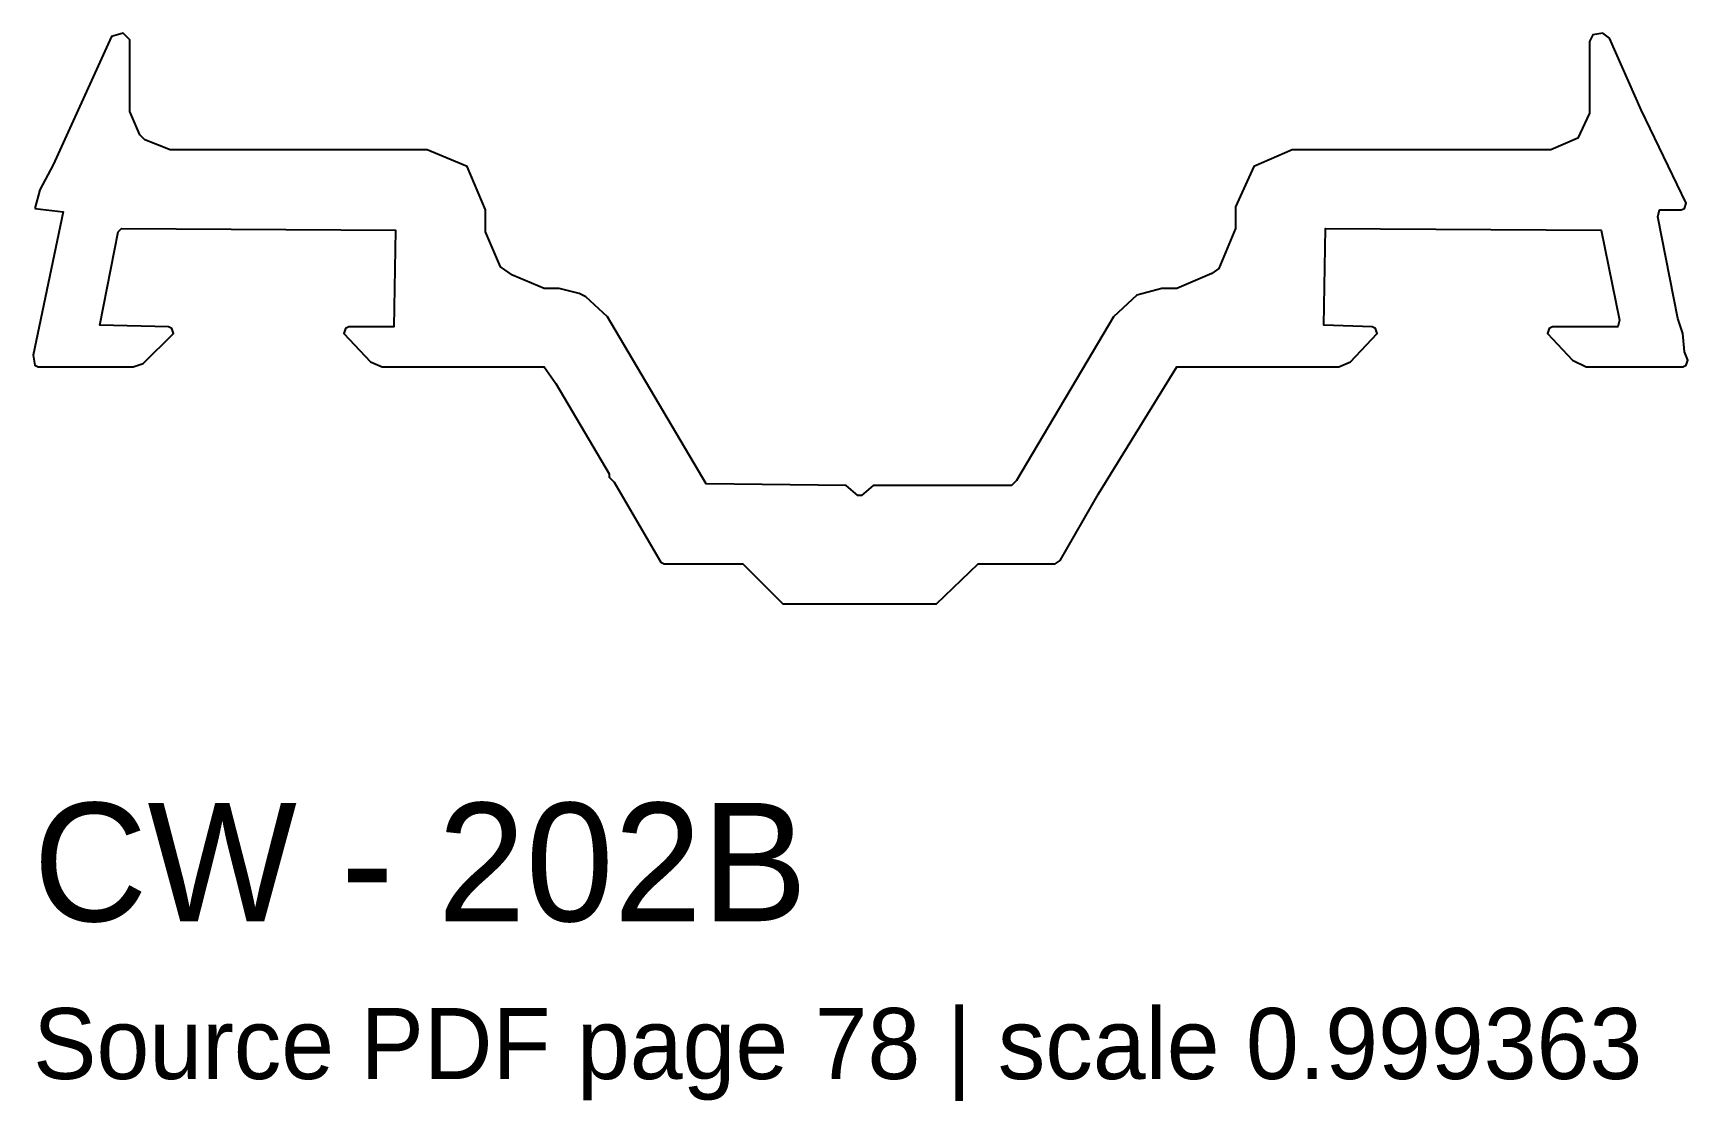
# Model space of a CAD drawing. Header units: millimetres. Extents: x 0 to 41.9, y -12.6 to 14.5.
import ezdxf

# ---------------------------------------------------------------- set-up
doc = ezdxf.new("R2010")
doc.units = ezdxf.units.MM
doc.layers.add('INFO', color=7, linetype='Continuous')
doc.layers.add('PROFILE', color=7, linetype='Continuous')

msp = doc.modelspace()

# ---------------------------------------------------------------- linework, layer by layer
at = {"layer": 'PROFILE'}
msp.add_lwpolyline([(0.042, 10.069), (0.762, 9.984), (0, 6.346), (0.042, 6.092), (0.127, 6.05), (2.538, 6.05), (2.792, 6.134), (3.554, 6.896), (3.511, 7.023), (3.427, 7.065), (1.692, 7.107), (2.158, 9.477), (2.242, 9.561), (9.18, 9.519), (9.138, 7.065), (7.996, 7.065), (7.911, 7.023), (7.869, 6.896), (8.546, 6.177), (8.842, 6.05), (12.946, 6.05), (13.242, 5.627), (14.596, 3.342), (14.596, 3.258), (14.723, 3.131), (15.907, 1.1), (15.992, 1.058), (17.98, 1.058), (18.996, 0.042), (22.888, 0.042), (23.945, 1.058), (25.892, 1.058), (26.018, 1.142), (26.991, 2.835), (28.98, 6.05), (33.084, 6.05), (33.38, 6.177), (34.057, 6.896), (34.014, 7.023), (33.93, 7.065), (32.703, 7.107), (32.745, 9.561), (39.726, 9.519), (40.191, 7.234), (40.149, 7.065), (38.499, 7.065), (38.414, 7.023), (38.372, 6.896), (39.006, 6.219), (39.345, 6.05), (41.799, 6.05), (41.883, 6.092), (41.926, 6.219), (41.841, 6.431), (41.799, 6.896), (41.672, 7.277), (41.164, 9.857), (41.206, 10.027), (41.756, 10.027), (41.841, 10.069), (41.883, 10.196), (40.741, 12.565), (39.937, 14.384), (39.768, 14.511), (39.514, 14.469), (39.43, 14.3), (39.43, 12.48), (39.133, 11.846), (38.457, 11.55), (31.899, 11.55), (30.926, 11.127), (30.461, 10.111), (30.461, 9.561), (30.038, 8.546), (29.868, 8.419), (28.98, 8.038), (28.599, 8.038), (27.965, 7.869), (27.372, 7.319), (24.918, 3.173), (24.792, 3.046), (21.28, 3.046), (20.984, 2.792), (20.899, 2.792), (20.603, 3.046), (17.049, 3.088), (14.553, 7.319), (14.003, 7.827), (13.834, 7.911), (13.327, 8.038), (12.946, 8.038), (12.142, 8.377), (11.846, 8.588), (11.465, 9.477), (11.465, 10.027), (11, 11.127), (9.984, 11.55), (3.469, 11.55), (2.835, 11.803), (2.708, 11.93), (2.454, 12.523), (2.454, 14.342), (2.285, 14.511), (1.988, 14.426), (0.508, 11.169), (0.169, 10.534)], close=True, dxfattribs=at)

# ---------------------------------------------------------------- texts
at = {"layer": 'INFO'}
for s, height, p in [('CW - 202B', 3, (0, -8)), ('Source PDF page 78 | scale 0.999363', 1.8, (0, -12))]:
    msp.add_text(s, height=height, dxfattribs=at).set_placement(p)

doc.saveas('drawing.dxf')
